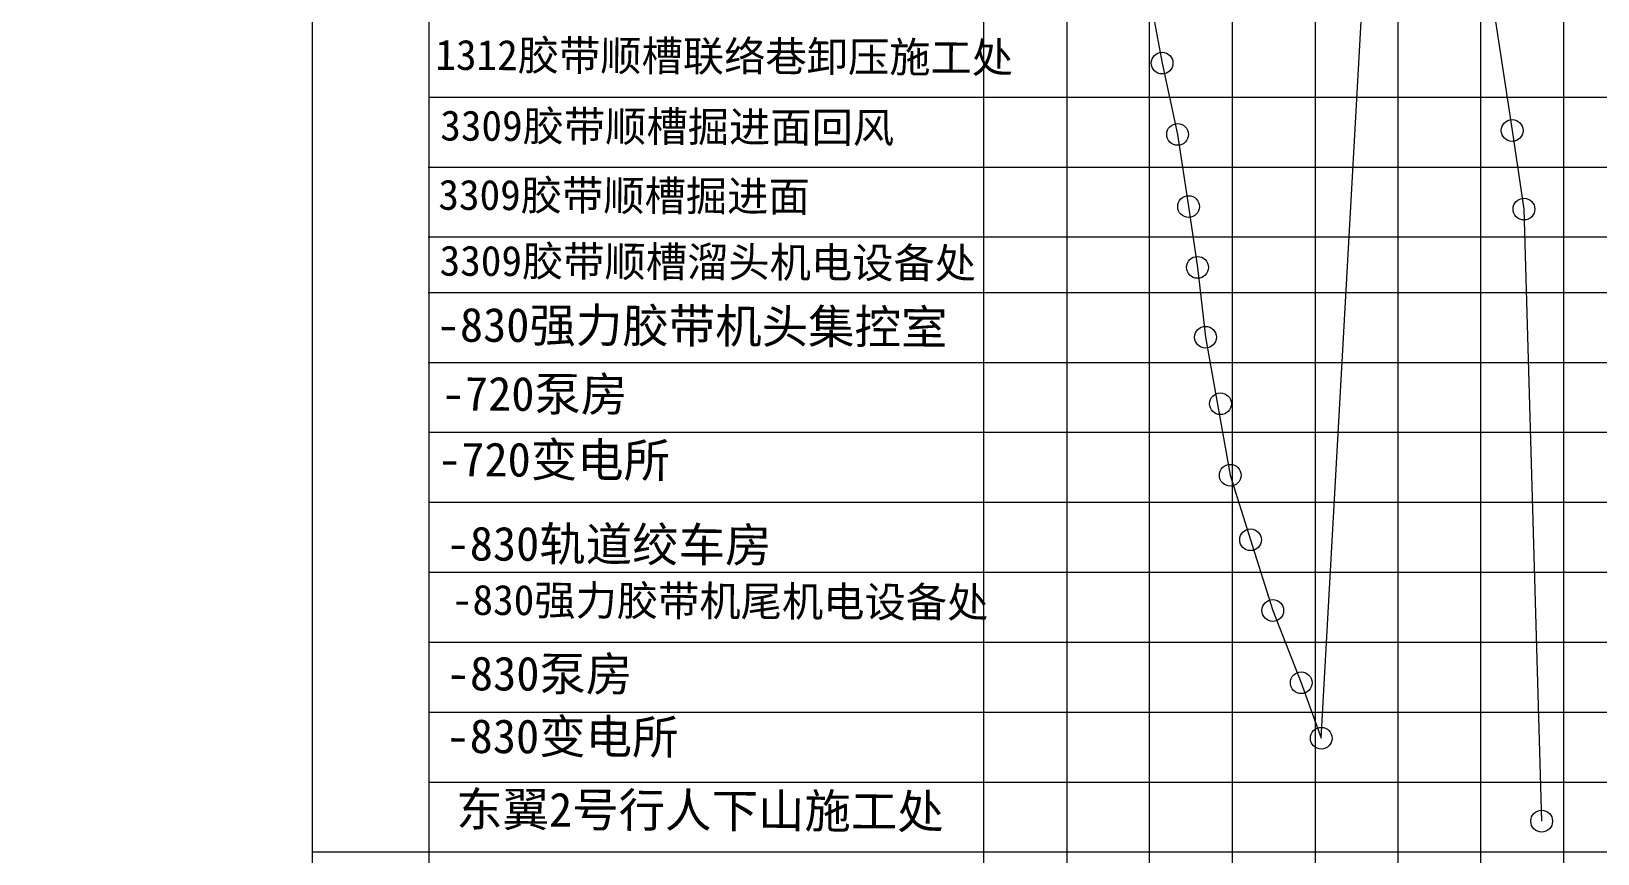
# Model space of a CAD drawing. Header units: inches. Extents: x -211412 to -11687, y -5 to 7052.
# Drawn here: x -210353.9 to -210188.3, y 6672.4 to 6759.3 of the extents above; entities that cross this region are included whole.
import ezdxf

# ---------------------------------------------------------------- set-up
doc = ezdxf.new("R2010")
doc.units = ezdxf.units.IN
doc.header["$MEASUREMENT"] = 0
doc.linetypes.add('CKSDHX1', pattern=[36, 30, -2, 0, -2, 0, -2])
doc.layers.get('0').update_dxf_attribs({"lineweight": 0})
doc.layers.add('通防巷道名称', color=7, linetype='CKSDHX1')

msp = doc.modelspace()

# ---------------------------------------------------------------- linework, layer by layer
at = {"color": 7}
for p, q in [((-210253.19, 6845.16), (-210253.19, 6672.54)), ((-210244.41, 6845.16), (-210244.41, 6672.54)), ((-210235.68, 6845.16), (-210235.68, 6672.54)), ((-210226.9, 6845.16), (-210226.9, 6672.54)), ((-210218.15, 6845.16), (-210218.15, 6672.54)), ((-210209.4, 6845.16), (-210209.4, 6672.54)), ((-210200.67, 6845.16), (-210200.67, 6672.54)), ((-210191.89, 6845.16), (-210191.89, 6672.54)), ((-210324.14, 6752.38), (-210324.14, 6826.65)), ((-210311.8, 6672.54), (-210311.8, 6826.65)), ((-210324.14, 6724.32), (-210324.14, 6752.38)), ((-210311.8, 6752.38), (-210043.15, 6752.38)), ((-210311.93, 6744.98), (-210043.25, 6744.98)), ((-210311.93, 6737.59), (-210043.25, 6737.59)), ((-210311.93, 6731.72), (-210043.25, 6731.72)), ((-210324.14, 6672.54), (-210324.14, 6724.32)), ((-210311.93, 6724.32), (-210043.13, 6724.32)), ((-210311.8, 6724.32), (-210043.13, 6724.32)), ((-210311.8, 6716.93), (-210043.13, 6716.93)), ((-210311.8, 6709.53), (-210043.13, 6709.53)), ((-210311.8, 6702.13), (-210043.13, 6702.13)), ((-210311.8, 6694.74), (-210043.13, 6694.74)), ((-210311.8, 6687.34), (-210043.13, 6687.34)), ((-210311.8, 6679.94), (-210043.13, 6679.94)), ((-210324.14, 6480.87), (-210324.14, 6672.54)), ((-210324.14, 6672.54), (-210043.13, 6672.54)), ((-210311.8, 6480.87), (-210311.8, 6672.54)), ((-210253.19, 6672.54), (-210253.19, 6480.87)), ((-210244.41, 6672.54), (-210244.41, 6480.87)), ((-210235.68, 6672.54), (-210235.68, 6480.87)), ((-210226.9, 6672.54), (-210226.9, 6480.87)), ((-210218.15, 6672.54), (-210218.15, 6480.87)), ((-210209.4, 6672.54), (-210209.4, 6480.87)), ((-210200.67, 6672.54), (-210200.67, 6480.87)), ((-210191.89, 6672.54), (-210191.89, 6480.87))]:
    msp.add_line(p, q, dxfattribs=at)
for p, q in [((-210217.49, 6684.57), (-210209.81, 6822.25)), ((-210206.26, 6807.38), (-210197.31, 6748.84)), ((-210235.57, 6762.76), (-210234.32, 6755.97)), ((-210234.32, 6755.97), (-210232.68, 6748.43)), ((-210197.31, 6748.84), (-210196.06, 6740.53)), ((-210232.68, 6748.43), (-210231.52, 6740.79)), ((-210231.52, 6740.79), (-210230.58, 6734.37)), ((-210196.06, 6740.53), (-210194.19, 6675.8)), ((-210230.58, 6734.37), (-210229.73, 6726.98)), ((-210229.73, 6726.98), (-210227.11, 6712.38)), ((-210227.11, 6712.38), (-210224.97, 6705.56)), ((-210224.97, 6705.56), (-210222.62, 6698.08)), ((-210222.62, 6698.08), (-210219.61, 6690.44)), ((-210219.61, 6690.44), (-210217.49, 6684.57))]:
    msp.add_line(p, q)
for centre in [(-210234.32, 6755.97), (-210232.68, 6748.43), (-210197.31, 6748.84), (-210231.52, 6740.79), (-210196.06, 6740.53), (-210230.58, 6734.37), (-210229.73, 6726.98), (-210228.15, 6719.95), (-210227.11, 6712.38), (-210224.97, 6705.56), (-210222.62, 6698.08), (-210219.61, 6690.44), (-210217.49, 6684.57), (-210194.19, 6675.8)]:
    msp.add_circle(centre, 1.15, dxfattribs=at)

# ---------------------------------------------------------------- texts
at = {"layer": '通防巷道名称', "color": 0, "linetype": 'Continuous', "lineweight": 30, "char_height": 3.2, "attachment_point": 1, "rotation": 359.7045}
for s, insert in [('{\\fSimSun|b0|i0|c134|p34;\\C7;1312胶带顺槽联络巷卸压施工处}', (-210311.15, 6758.46)), ('{\\fSimSun|b0|i0|c134|p34;\\C7;3309胶带顺槽掘进面回风}', (-210310.63, 6750.98)), ('{\\fSimSun|b0|i0|c134|p34;\\C7;3309胶带顺槽掘进面}', (-210310.83, 6743.66)), ('{\\fSimSun|b0|i0|c134|p34;\\C7;3309胶带顺槽溜头机电设备处}', (-210310.7, 6736.69))]:
    msp.add_mtext(s, dxfattribs=dict(at, insert=insert))
at = {"layer": '通防巷道名称', "color": 0, "linetype": 'Continuous', "lineweight": 30, "width": 67.4626, "attachment_point": 1, "rotation": 359.7045}
for s, insert, char_height in [('{\\fSimSun|b0|i0|c134|p34;-830强力胶带机头集控室}', (-210311, 6730.12), 3.6), ('{\\fSimSun|b0|i0|c134|p34;-720泵房}', (-210310.47, 6722.84), 3.6), ('{\\fSimSun|b0|i0|c134|p34;-720变电所}', (-210310.86, 6715.89), 3.6), ('{\\fSimSun|b0|i0|c134|p34;-830轨道绞车房}', (-210309.96, 6706.98), 3.6), ('{\\fSimSun|b0|i0|c134|p34;-830强力胶带机尾机电设备处}', (-210309.4, 6700.83), 3.2), ('{\\fSimSun|b0|i0|c134|p34;-830泵房}', (-210309.94, 6693.25), 3.6), ('{\\fSimSun|b0|i0|c134|p34;-830变电所}', (-210309.97, 6686.62), 3.6), ('{\\fSimSun|b0|i0|c134|p34;东翼2号行人下山施工处}', (-210308.95, 6678.88), 3.6)]:
    msp.add_mtext(s, dxfattribs=dict(at, insert=insert, char_height=char_height))

doc.saveas('drawing.dxf')
